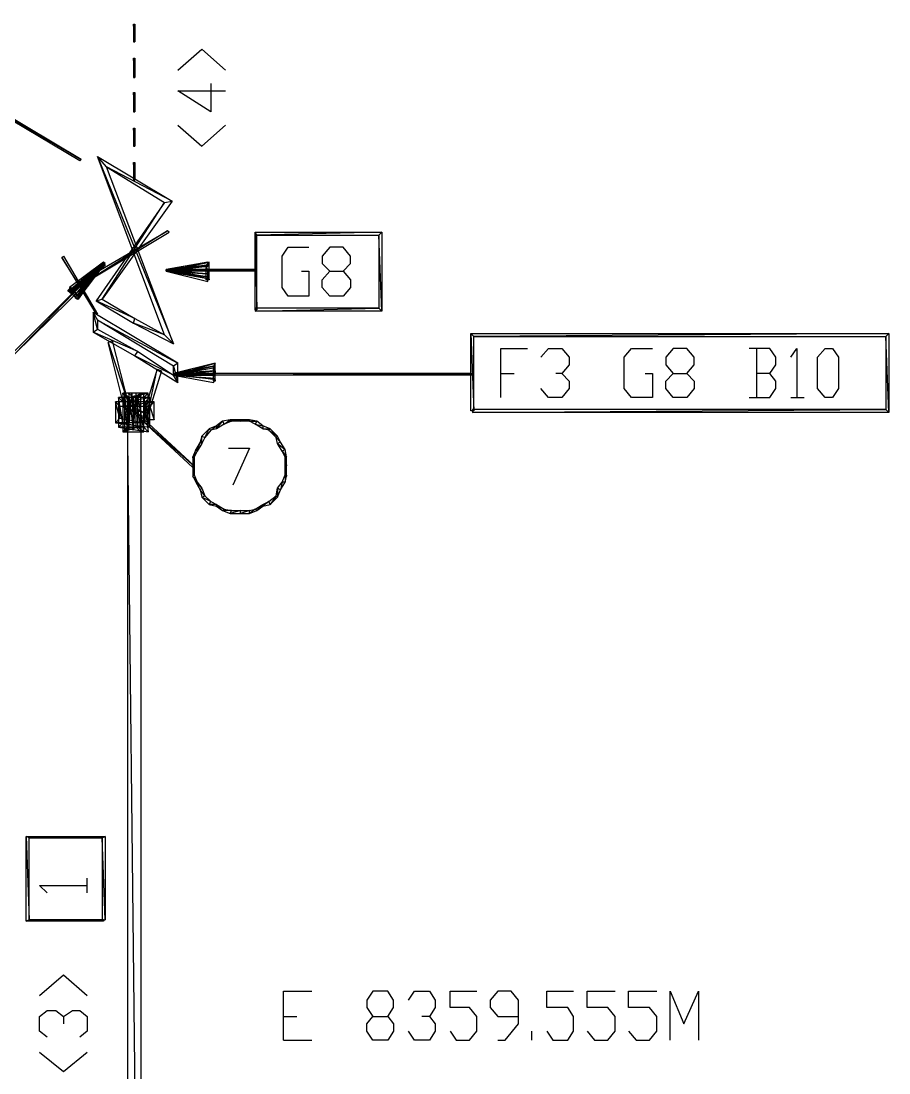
# Model space of a CAD drawing. Header units: millimetres. Extents: x 43 to 809, y -752 to -31.
# Drawn here: x 321.2 to 391.2, y -283.6 to -198.8 of the extents above; entities that cross this region are included whole.
import ezdxf

# ---------------------------------------------------------------- set-up
doc = ezdxf.new("R2010")
doc.units = ezdxf.units.MM
doc.layers.add('PDF_LINES', color=4, linetype='Continuous')

msp = doc.modelspace()

# ---------------------------------------------------------------- linework, layer by layer
at = {"layer": 'PDF_LINES'}
for p, q in [((307.24, -198.88), (326.08, -209.92)), ((307.24, -198.88), (326.08, -209.92)), ((325.96, -210.04), (307.24, -198.88)), ((326.08, -209.92), (307.36, -198.76)), ((330.4, -200.44), (330.28, -199)), ((330.28, -199), (330.28, -200.44)), ((330.4, -200.44), (330.28, -199)), ((330.28, -199), (330.4, -199)), ((330.4, -199), (330.4, -200.44)), ((330.28, -200.44), (330.4, -200.44)), ((333.88, -202.72), (335.8, -201.04)), ((335.8, -201.04), (337.72, -202.72)), ((330.4, -203.32), (330.28, -201.76)), ((330.28, -201.76), (330.28, -203.32)), ((330.4, -203.32), (330.28, -201.76)), ((330.28, -201.76), (330.4, -201.76)), ((330.4, -201.76), (330.4, -203.32)), ((330.28, -203.32), (330.4, -203.32)), ((336.52, -206.08), (333.88, -204.4)), ((333.88, -204.4), (337.72, -204.4)), ((336.52, -203.8), (336.52, -206.08)), ((330.4, -206.08), (330.28, -204.52)), ((330.28, -204.52), (330.28, -206.08)), ((330.4, -206.08), (330.28, -204.52)), ((330.28, -204.52), (330.4, -204.52)), ((330.4, -204.52), (330.4, -206.08)), ((330.28, -206.08), (330.4, -206.08)), ((330.4, -208.84), (330.28, -207.4)), ((330.28, -207.4), (330.28, -208.84)), ((330.4, -208.84), (330.28, -207.4)), ((330.28, -207.4), (330.4, -207.4)), ((330.4, -207.4), (330.4, -208.84)), ((333.88, -207.16), (335.8, -208.84)), ((335.8, -208.84), (337.72, -207.16)), ((330.28, -208.84), (330.4, -208.84)), ((326.08, -209.92), (325.96, -210.04)), ((328.12, -210.52), (327.4, -209.68)), ((327.4, -209.68), (333.4, -213.28)), ((328.12, -210.52), (327.4, -209.68)), ((327.4, -209.68), (333.52, -224.8)), ((327.4, -209.68), (333.52, -224.8)), ((332.8, -224.08), (327.4, -209.68)), ((330.4, -211.6), (330.28, -210.16)), ((330.28, -210.16), (330.28, -211.6)), ((330.4, -211.6), (330.28, -210.16)), ((330.28, -210.16), (330.4, -210.16)), ((330.4, -210.16), (330.4, -211.6)), ((333.4, -213.28), (328.12, -210.52)), ((328.12, -210.52), (332.8, -213.4)), ((333.4, -213.28), (328.12, -210.52)), ((333.52, -224.8), (328.12, -210.52)), ((330.28, -211.6), (330.4, -211.6)), ((332.8, -213.4), (327.28, -221.32)), ((333.4, -213.28), (327.76, -221.2)), ((327.76, -221.2), (332.8, -213.4)), ((327.76, -221.2), (332.8, -213.4)), ((332.8, -213.4), (333.4, -213.28)), ((332.8, -213.4), (333.4, -213.28)), ((325.84, -219.88), (333.04, -215.68)), ((333.04, -215.68), (325.96, -220.12)), ((333.04, -215.68), (325.96, -220.12)), ((325.96, -220.12), (333.16, -215.8)), ((333.16, -215.8), (333.04, -215.68)), ((340.24, -216.04), (340.12, -215.8)), ((340.12, -215.8), (350.32, -215.8)), ((340.24, -216.04), (340.12, -215.8)), ((340.12, -215.8), (340.24, -222.04)), ((340.12, -215.8), (340.24, -222.04)), ((340.12, -222.04), (340.12, -215.8)), ((350.32, -215.8), (340.24, -216.04)), ((350.32, -215.8), (340.24, -216.04)), ((340.24, -216.04), (350.08, -216.04)), ((340.24, -222.04), (340.24, -216.04)), ((350.08, -216.04), (350.32, -215.8)), ((350.08, -216.04), (350.32, -215.8)), ((350.32, -222.16), (350.08, -216.04)), ((350.08, -216.04), (350.08, -221.92)), ((350.32, -222.16), (350.08, -216.04)), ((350.32, -215.8), (350.32, -222.16)), ((342.28, -217.72), (342.76, -217)), ((342.76, -217), (344.44, -217)), ((346.12, -217), (345.52, -217.72)), ((347.2, -217), (346.12, -217)), ((347.8, -217.72), (347.2, -217)), ((324.52, -217.84), (324.64, -217.72)), ((327.4, -222.4), (324.52, -217.84)), ((324.52, -217.84), (327.28, -222.4)), ((327.4, -222.4), (324.52, -217.84)), ((324.64, -217.72), (327.4, -222.4)), ((342.28, -220.24), (342.28, -217.72)), ((345.52, -217.72), (345.52, -218.32)), ((347.8, -218.32), (347.8, -217.72)), ((320.56, -225.52), (327.88, -218.2)), ((327.88, -218.2), (320.68, -225.64)), ((327.88, -218.2), (320.68, -225.64)), ((320.68, -225.64), (328, -218.44)), ((325.12, -220.48), (327.88, -218.2)), ((327.88, -218.2), (325.12, -220.24)), ((325.12, -220.48), (327.88, -218.2)), ((327.88, -218.2), (325.12, -220.48)), ((328, -218.44), (325.12, -220.48)), ((325.24, -220.6), (327.88, -218.2)), ((325.24, -220.6), (327.88, -218.2)), ((327.88, -218.2), (325.24, -220.48)), ((327.88, -218.2), (325.24, -220.48)), ((328, -218.44), (325.24, -220.6)), ((325.36, -220.6), (327.88, -218.2)), ((325.36, -220.6), (327.88, -218.2)), ((325.36, -220.6), (327.88, -218.2)), ((325.36, -220.6), (327.88, -218.2)), ((328, -218.44), (325.36, -220.6)), ((328, -218.44), (325.36, -220.6)), ((325.6, -220.84), (327.88, -218.2)), ((325.6, -220.84), (327.88, -218.2)), ((325.6, -221.08), (327.88, -218.32)), ((327.88, -218.2), (325.72, -220.96)), ((327.88, -218.2), (325.72, -220.96)), ((327.88, -218.2), (325.72, -220.96)), ((327.88, -218.2), (325.72, -220.96)), ((327.88, -218.32), (325.72, -221.2)), ((325.72, -221.2), (328, -218.32)), ((327.88, -218.32), (325.72, -221.2)), ((325.72, -220.96), (328, -218.32)), ((325.72, -220.96), (328, -218.32)), ((327.88, -218.32), (325.84, -221.2)), ((325.84, -221.2), (328, -218.32)), ((327.88, -218.32), (325.84, -221.2)), ((325.84, -220.96), (327.88, -218.32)), ((327.88, -218.2), (328, -218.44)), ((327.88, -218.2), (328, -218.44)), ((327.88, -218.2), (328, -218.44)), ((328, -218.32), (327.88, -218.2)), ((327.88, -218.2), (328, -218.44)), ((328, -218.32), (327.88, -218.2)), ((328, -218.44), (327.88, -218.2)), ((328, -218.32), (327.88, -218.32)), ((328, -218.32), (327.88, -218.32)), ((332.92, -218.92), (336.4, -218.2)), ((336.4, -218.2), (332.92, -218.8)), ((332.92, -218.92), (336.4, -218.2)), ((332.92, -218.92), (336.28, -218.2)), ((336.28, -218.2), (332.92, -218.8)), ((332.92, -218.92), (336.28, -218.2)), ((336.16, -218.44), (332.92, -218.92)), ((336.28, -218.44), (332.92, -218.92)), ((332.92, -218.92), (336.28, -218.44)), ((336.28, -218.44), (332.92, -218.8)), ((332.92, -218.92), (336.28, -218.44)), ((336.28, -218.56), (332.92, -218.92)), ((332.92, -218.92), (332.92, -218.8)), ((332.92, -218.8), (336.28, -219.52)), ((332.92, -218.8), (332.92, -218.92)), ((332.92, -218.92), (332.92, -218.8)), ((332.92, -218.8), (336.28, -219.4)), ((332.92, -218.8), (332.92, -218.92)), ((332.92, -218.92), (332.92, -218.8)), ((332.92, -218.8), (336.28, -219.16)), ((332.92, -218.8), (332.92, -218.92)), ((332.92, -218.92), (332.92, -218.8)), ((332.92, -218.8), (336.28, -218.92)), ((332.92, -218.8), (332.92, -218.92)), ((332.92, -218.92), (336.28, -218.8)), ((336.28, -218.8), (332.92, -218.8)), ((332.92, -218.92), (336.28, -218.8)), ((332.92, -218.8), (332.92, -218.92)), ((332.92, -218.92), (340.12, -218.8)), ((340.12, -218.8), (332.92, -218.8)), ((332.92, -218.92), (340.12, -218.8)), ((336.4, -218.2), (336.16, -218.44)), ((336.4, -218.2), (336.16, -218.44)), ((336.16, -218.44), (336.4, -219.64)), ((336.16, -218.44), (336.4, -219.64)), ((336.16, -219.64), (336.16, -218.44)), ((336.28, -218.2), (336.28, -218.44)), ((336.28, -218.44), (336.28, -218.56)), ((336.28, -218.8), (336.28, -218.92)), ((336.4, -219.64), (336.4, -218.2)), ((340.12, -218.8), (340.12, -218.92)), ((345.52, -218.32), (346.12, -218.92)), ((347.2, -218.92), (347.8, -218.32)), ((336.28, -219.52), (332.92, -218.92)), ((332.92, -218.92), (336.28, -219.76)), ((336.28, -219.52), (332.92, -218.92)), ((336.28, -219.4), (332.92, -218.92)), ((332.92, -218.92), (336.28, -219.52)), ((336.28, -219.4), (332.92, -218.92)), ((336.28, -219.16), (332.92, -218.92)), ((332.92, -218.92), (336.28, -219.4)), ((336.28, -219.16), (332.92, -218.92)), ((336.28, -218.92), (332.92, -218.92)), ((332.92, -218.92), (336.28, -219.16)), ((336.28, -218.92), (332.92, -218.92)), ((336.28, -218.92), (332.92, -218.92)), ((340.12, -218.92), (332.92, -218.92)), ((336.4, -219.64), (336.16, -219.64)), ((336.28, -219.16), (336.28, -218.92)), ((336.28, -219.4), (336.28, -219.16)), ((336.28, -219.52), (336.28, -219.4)), ((336.28, -219.76), (336.28, -219.52)), ((343.84, -218.92), (344.44, -218.92)), ((344.44, -218.92), (344.44, -220.96)), ((345.52, -219.64), (346.12, -218.92)), ((345.52, -220.24), (345.52, -219.64)), ((346.12, -218.92), (347.2, -218.92)), ((347.2, -218.92), (347.8, -219.64)), ((347.8, -219.64), (347.8, -220.24)), ((325, -220.48), (325.24, -220.24)), ((325.84, -220.96), (325, -220.48)), ((325, -220.48), (325.84, -221.2)), ((325.84, -220.96), (325, -220.48)), ((325.12, -220.24), (325.12, -220.48)), ((325.12, -220.48), (325.24, -220.6)), ((325.24, -220.24), (325.84, -220.96)), ((325.24, -220.48), (325.36, -220.6)), ((325.24, -220.48), (325.36, -220.6)), ((325.96, -220.12), (325.84, -219.88)), ((342.76, -220.96), (342.28, -220.24)), ((346.12, -220.96), (345.52, -220.24)), ((347.8, -220.24), (347.2, -220.96)), ((325.72, -220.96), (325.6, -220.84)), ((325.72, -220.96), (325.6, -220.84)), ((325.72, -221.2), (325.6, -221.08)), ((325.84, -221.2), (325.84, -220.96)), ((325.84, -221.2), (325.84, -220.96)), ((327.28, -221.32), (327.76, -221.2)), ((327.28, -221.32), (327.76, -221.2)), ((330.4, -222.76), (327.28, -221.32)), ((327.28, -221.32), (330.28, -223.12)), ((330.4, -222.76), (327.28, -221.32)), ((327.76, -221.2), (330.4, -222.76)), ((344.44, -220.96), (342.76, -220.96)), ((347.2, -220.96), (346.12, -220.96)), ((327.4, -223.6), (327.04, -222.28)), ((327.04, -222.28), (327.04, -223.84)), ((327.4, -223.6), (327.04, -222.28)), ((327.04, -222.28), (327.4, -222.88)), ((327.04, -222.28), (327.4, -222.88)), ((333.88, -226.36), (327.04, -222.28)), ((340.12, -221.92), (340.12, -222.16)), ((340.12, -222.16), (350.08, -221.92)), ((350.08, -221.92), (340.12, -221.92)), ((340.12, -222.16), (350.08, -221.92)), ((340.24, -222.04), (340.12, -222.04)), ((350.32, -222.16), (340.12, -222.16)), ((350.08, -221.92), (350.32, -222.16)), ((350.08, -221.92), (350.32, -222.16)), ((327.28, -222.4), (327.4, -222.4)), ((327.4, -222.88), (327.4, -223.6)), ((327.4, -222.88), (333.88, -226.36)), ((327.4, -222.88), (333.88, -226.36)), ((333.52, -226.6), (327.4, -222.88)), ((330.28, -223.12), (330.4, -222.76)), ((330.28, -223.12), (330.4, -222.76)), ((332.8, -224.08), (330.28, -223.12)), ((330.28, -223.12), (333.52, -224.8)), ((332.8, -224.08), (330.28, -223.12)), ((330.4, -222.76), (332.8, -224.08)), ((327.04, -223.84), (327.4, -223.6)), ((327.04, -223.84), (327.4, -223.6)), ((330.64, -225.4), (327.04, -223.84)), ((327.04, -223.84), (330.4, -225.76)), ((330.64, -225.4), (327.04, -223.84)), ((327.4, -223.6), (330.64, -225.4)), ((357.76, -224.2), (357.52, -223.96)), ((357.52, -223.96), (391.24, -223.96)), ((357.76, -224.2), (357.52, -223.96)), ((357.52, -223.96), (357.76, -230.2)), ((357.52, -223.96), (357.76, -230.2)), ((357.52, -230.2), (357.52, -223.96)), ((391.24, -223.96), (357.76, -224.2)), ((391.24, -223.96), (357.76, -224.2)), ((391, -224.2), (391.24, -223.96)), ((391, -224.2), (391.24, -223.96)), ((391.24, -223.96), (391.24, -230.32)), ((328.6, -224.56), (328.24, -224.68)), ((328.24, -224.68), (329.92, -229.72)), ((328.24, -224.68), (329.92, -229.72)), ((329.56, -229.96), (328.24, -224.68)), ((329.92, -229.72), (328.6, -224.56)), ((333.52, -224.8), (332.8, -224.08)), ((333.52, -224.8), (332.8, -224.08)), ((357.76, -224.2), (391, -224.2)), ((357.76, -230.2), (357.76, -224.2)), ((391.24, -230.32), (391, -224.2)), ((391, -224.2), (391, -230.08)), ((391.24, -230.32), (391, -224.2)), ((330.4, -225.76), (330.64, -225.4)), ((330.4, -225.76), (330.64, -225.4)), ((330.64, -225.4), (333.52, -227.32)), ((359.92, -229.12), (359.92, -225.16)), ((359.92, -225.16), (362.08, -225.16)), ((363.16, -225.88), (363.76, -225.16)), ((363.76, -225.16), (364.84, -225.16)), ((364.84, -225.16), (365.44, -225.88)), ((369.88, -225.88), (370.48, -225.16)), ((370.48, -225.16), (372.16, -225.16)), ((373.84, -225.16), (373.24, -225.88)), ((374.92, -225.16), (373.84, -225.16)), ((375.52, -225.88), (374.92, -225.16)), ((381.64, -225.16), (379.96, -225.16)), ((380.56, -225.16), (380.56, -229.12)), ((382.12, -225.88), (381.64, -225.16)), ((383.32, -225.88), (383.8, -225.16)), ((383.8, -225.16), (383.8, -229.12)), ((385.48, -225.88), (386.08, -225.16)), ((386.08, -225.16), (386.68, -225.16)), ((386.68, -225.16), (387.16, -225.88)), ((333.52, -227.32), (330.4, -225.76)), ((330.4, -225.76), (333.88, -227.92)), ((333.52, -227.32), (330.4, -225.76)), ((333.88, -226.36), (333.52, -226.6)), ((333.88, -226.36), (333.52, -226.6)), ((333.52, -227.32), (336.88, -226.36)), ((336.88, -226.36), (333.52, -227.2)), ((333.52, -227.32), (336.88, -226.36)), ((333.88, -227.92), (333.88, -226.36)), ((336.88, -226.36), (336.76, -226.6)), ((336.88, -226.36), (336.76, -226.6)), ((336.88, -227.8), (336.88, -226.36)), ((365.44, -226.48), (364.84, -227.2)), ((365.44, -225.88), (365.44, -226.48)), ((369.88, -228.4), (369.88, -225.88)), ((373.24, -225.88), (373.24, -226.48)), ((373.24, -226.48), (373.84, -227.2)), ((374.92, -227.2), (375.52, -226.48)), ((375.52, -226.48), (375.52, -225.88)), ((381.64, -227.2), (382.12, -226.48)), ((382.12, -226.48), (382.12, -225.88)), ((385.48, -228.4), (385.48, -225.88)), ((387.16, -225.88), (387.16, -228.4)), ((332.2, -226.84), (331.12, -230.32)), ((331.36, -230.8), (332.2, -226.84)), ((331.36, -230.8), (332.2, -226.84)), ((332.56, -226.96), (331.36, -230.8)), ((332.2, -226.84), (332.56, -226.96)), ((333.52, -226.6), (333.88, -227.92)), ((333.52, -226.6), (333.88, -227.92)), ((333.52, -227.32), (333.52, -226.6)), ((336.76, -226.6), (333.52, -227.32)), ((333.52, -227.32), (336.76, -226.6)), ((336.76, -226.6), (333.52, -227.2)), ((333.52, -227.32), (336.76, -226.6)), ((333.52, -227.32), (336.76, -226.6)), ((336.76, -226.6), (333.52, -227.2)), ((333.52, -227.32), (336.76, -226.6)), ((336.88, -226.72), (333.52, -227.32)), ((336.88, -226.72), (333.52, -227.32)), ((333.52, -227.32), (336.88, -226.96)), ((336.88, -226.96), (333.52, -227.2)), ((333.52, -227.32), (336.88, -226.96)), ((333.52, -227.32), (333.52, -227.2)), ((333.52, -227.2), (336.88, -227.68)), ((333.52, -227.2), (333.52, -227.32)), ((333.52, -227.32), (333.52, -227.2)), ((333.52, -227.2), (336.88, -227.68)), ((333.52, -227.2), (333.52, -227.32)), ((333.52, -227.32), (333.52, -227.2)), ((333.52, -227.2), (336.88, -227.32)), ((333.52, -227.2), (333.52, -227.32)), ((336.88, -227.2), (333.52, -227.32)), ((336.88, -227.2), (333.52, -227.32)), ((333.52, -227.32), (333.52, -227.2)), ((333.52, -227.2), (336.88, -227.2)), ((333.52, -227.2), (333.52, -227.32)), ((336.88, -227.2), (333.52, -227.32)), ((333.52, -227.2), (333.52, -227.32)), ((333.52, -227.32), (357.64, -227.2)), ((357.64, -227.2), (333.52, -227.2)), ((333.52, -227.32), (357.64, -227.2)), ((333.88, -227.92), (333.52, -227.32)), ((333.88, -227.92), (333.52, -227.32)), ((336.88, -227.68), (333.52, -227.32)), ((333.52, -227.32), (336.76, -227.92)), ((336.88, -227.68), (333.52, -227.32)), ((336.88, -227.68), (333.52, -227.32)), ((333.52, -227.32), (336.76, -227.92)), ((336.88, -227.68), (333.52, -227.32)), ((336.88, -227.32), (333.52, -227.32)), ((333.52, -227.32), (336.88, -227.56)), ((336.88, -227.32), (333.52, -227.32)), ((333.52, -227.32), (336.88, -227.32)), ((357.64, -227.32), (333.52, -227.32)), ((336.76, -226.6), (336.88, -227.8)), ((336.76, -226.6), (336.88, -227.8)), ((336.76, -227.8), (336.76, -226.6)), ((336.76, -226.6), (336.88, -226.72)), ((336.76, -226.6), (336.88, -226.72)), ((336.88, -226.96), (336.88, -227.2)), ((336.88, -227.32), (336.88, -227.2)), ((336.88, -227.56), (336.88, -227.32)), ((357.64, -227.2), (357.64, -227.32)), ((359.92, -227.2), (361, -227.2)), ((364.84, -227.2), (364.36, -227.2)), ((364.84, -227.2), (365.44, -227.8)), ((371.56, -227.2), (372.16, -227.2)), ((372.16, -227.2), (372.16, -229.12)), ((373.24, -227.8), (373.84, -227.2)), ((373.84, -227.2), (374.92, -227.2)), ((374.92, -227.2), (375.52, -227.8)), ((381.64, -227.2), (380.56, -227.2)), ((382.12, -227.8), (381.64, -227.2)), ((336.76, -227.92), (336.88, -227.68)), ((336.76, -227.92), (336.88, -227.68)), ((336.88, -227.8), (336.76, -227.8)), ((365.44, -227.8), (365.44, -228.4)), ((373.24, -228.4), (373.24, -227.8)), ((375.52, -227.8), (375.52, -228.4)), ((382.12, -228.4), (382.12, -227.8)), ((329.8, -231.52), (329.44, -228.76)), ((329.44, -228.76), (329.44, -231.88)), ((329.8, -231.52), (329.44, -228.76)), ((329.44, -228.76), (329.8, -229.12)), ((329.44, -228.76), (329.8, -229.12)), ((331.48, -228.76), (329.44, -228.76)), ((329.92, -231.52), (329.56, -228.76)), ((329.56, -228.76), (329.56, -231.88)), ((329.92, -231.52), (329.56, -228.76)), ((329.56, -228.76), (329.92, -229.12)), ((329.56, -228.76), (329.92, -229.12)), ((331.12, -228.76), (329.56, -228.76)), ((329.8, -229.12), (331.48, -228.76)), ((329.8, -229.12), (331.48, -228.76)), ((329.92, -231.64), (330.16, -228.76)), ((330.28, -231.64), (329.92, -228.76)), ((329.92, -228.76), (329.92, -231.64)), ((330.28, -231.64), (329.92, -228.76)), ((329.92, -228.76), (330.28, -229.12)), ((329.92, -228.76), (330.28, -229.12)), ((330.88, -228.76), (329.92, -228.76)), ((329.92, -229.12), (331.12, -228.76)), ((329.92, -229.12), (331.12, -228.76)), ((330.52, -228.76), (330.16, -228.76)), ((330.16, -228.76), (330.28, -231.76)), ((330.16, -228.76), (330.28, -231.76)), ((330.28, -231.76), (330.52, -228.76)), ((330.28, -229.12), (330.88, -228.76)), ((330.28, -229.12), (330.88, -228.76)), ((330.88, -228.76), (330.52, -229.12)), ((330.88, -228.76), (330.52, -229.12)), ((331.12, -228.76), (330.64, -229.12)), ((331.12, -228.76), (330.64, -229.12)), ((330.88, -231.88), (330.88, -228.76)), ((331.12, -231.88), (331.12, -228.76)), ((331.48, -228.76), (331.12, -229.12)), ((331.48, -228.76), (331.12, -229.12)), ((331.48, -231.88), (331.48, -228.76)), ((363.76, -229.12), (363.16, -228.4)), ((365.44, -228.4), (364.84, -229.12)), ((370.48, -229.12), (369.88, -228.4)), ((373.84, -229.12), (373.24, -228.4)), ((375.52, -228.4), (374.92, -229.12)), ((381.64, -229.12), (382.12, -228.4)), ((386.08, -229.12), (385.48, -228.4)), ((387.16, -228.4), (386.68, -229.12)), ((329.2, -230.8), (328.84, -229.48)), ((328.84, -229.48), (328.84, -231.16)), ((329.2, -230.8), (328.84, -229.48)), ((328.84, -229.48), (329.2, -229.84)), ((328.84, -229.48), (329.2, -229.84)), ((331.96, -229.48), (328.84, -229.48)), ((329.44, -231.16), (329.08, -229.12)), ((329.08, -229.12), (329.08, -231.52)), ((329.44, -231.16), (329.08, -229.12)), ((329.08, -229.12), (329.44, -229.48)), ((329.08, -229.12), (329.44, -229.48)), ((331.6, -229.12), (329.08, -229.12)), ((329.2, -229.84), (331.96, -229.48)), ((329.2, -229.84), (331.96, -229.48)), ((329.2, -229.84), (329.2, -230.8)), ((331.6, -229.84), (329.2, -229.84)), ((329.44, -229.48), (331.6, -229.12)), ((329.44, -229.48), (331.6, -229.12)), ((329.44, -229.48), (329.44, -231.16)), ((331.24, -229.48), (329.44, -229.48)), ((329.92, -229.72), (329.56, -229.96)), ((329.92, -229.72), (329.56, -229.96)), ((329.8, -229.12), (329.8, -231.52)), ((331.12, -229.12), (329.8, -229.12)), ((329.92, -229.12), (329.92, -231.52)), ((330.64, -229.12), (329.92, -229.12)), ((331.12, -230.32), (329.92, -229.72)), ((330.28, -229.12), (330.28, -231.64)), ((330.52, -229.12), (330.28, -229.12)), ((330.52, -229.12), (330.88, -231.88)), ((330.52, -229.12), (330.88, -231.88)), ((330.52, -231.52), (330.52, -229.12)), ((330.64, -229.12), (331.12, -231.88)), ((330.64, -229.12), (331.12, -231.88)), ((330.64, -231.52), (330.64, -229.12)), ((331.12, -229.12), (331.48, -231.88)), ((331.12, -229.12), (331.48, -231.88)), ((331.12, -231.52), (331.12, -229.12)), ((331.6, -229.12), (331.24, -229.48)), ((331.6, -229.12), (331.24, -229.48)), ((331.24, -229.48), (331.6, -231.52)), ((331.24, -229.48), (331.6, -231.52)), ((331.24, -231.16), (331.24, -229.48)), ((331.6, -231.52), (331.6, -229.12)), ((331.96, -229.48), (331.6, -229.84)), ((331.96, -229.48), (331.6, -229.84)), ((331.6, -229.84), (331.96, -230.92)), ((331.6, -229.84), (331.96, -230.92)), ((331.6, -230.92), (331.6, -229.84)), ((331.96, -230.92), (331.96, -229.48)), ((364.84, -229.12), (363.76, -229.12)), ((372.16, -229.12), (370.48, -229.12)), ((374.92, -229.12), (373.84, -229.12)), ((379.96, -229.12), (381.64, -229.12)), ((383.32, -229.12), (384.4, -229.12)), ((386.68, -229.12), (386.08, -229.12)), ((329.56, -229.96), (331.12, -230.32)), ((329.56, -229.96), (331.12, -230.32)), ((331.36, -230.8), (329.56, -229.96)), ((330.88, -324.04), (329.8, -230.2)), ((329.8, -230.2), (329.8, -324.04)), ((330.88, -324.04), (329.8, -230.2)), ((329.8, -230.2), (330.88, -230.2)), ((330.4, -230.2), (330.28, -230.32)), ((330.28, -230.32), (335.2, -234.64)), ((330.28, -230.32), (335.2, -234.64)), ((335.08, -234.76), (330.28, -230.32)), ((335.2, -234.64), (330.4, -230.2)), ((330.88, -230.2), (330.88, -324.04)), ((331.12, -230.32), (331.36, -230.8)), ((331.12, -230.32), (331.36, -230.8)), ((357.76, -230.2), (357.52, -230.2)), ((357.64, -230.08), (357.64, -230.32)), ((357.64, -230.32), (391, -230.08)), ((391, -230.08), (357.64, -230.08)), ((357.64, -230.32), (391, -230.08)), ((391.24, -230.32), (357.64, -230.32)), ((391, -230.08), (391.24, -230.32)), ((391, -230.08), (391.24, -230.32)), ((328.84, -231.16), (329.2, -230.8)), ((328.84, -231.16), (329.2, -230.8)), ((331.24, -231.16), (328.84, -231.16)), ((328.84, -231.16), (331.6, -231.52)), ((331.24, -231.16), (328.84, -231.16)), ((329.08, -231.52), (329.44, -231.16)), ((329.08, -231.52), (329.44, -231.16)), ((331.12, -231.52), (329.08, -231.52)), ((329.08, -231.52), (331.48, -231.88)), ((331.12, -231.52), (329.08, -231.52)), ((329.2, -230.8), (331.24, -231.16)), ((329.44, -231.16), (331.12, -231.52)), ((330.64, -231.52), (329.44, -231.88)), ((330.64, -231.52), (329.44, -231.88)), ((329.44, -231.88), (329.8, -231.52)), ((329.44, -231.88), (329.8, -231.52)), ((330.52, -231.52), (329.56, -231.88)), ((330.52, -231.52), (329.56, -231.88)), ((329.56, -231.88), (329.92, -231.52)), ((329.56, -231.88), (329.92, -231.52)), ((329.8, -231.52), (330.64, -231.52)), ((329.92, -231.52), (330.52, -231.52)), ((330.88, -231.88), (330.52, -231.52)), ((330.88, -231.88), (330.52, -231.52)), ((331.12, -231.88), (330.64, -231.52)), ((331.12, -231.88), (330.64, -231.52)), ((331.48, -231.88), (331.12, -231.52)), ((331.48, -231.88), (331.12, -231.52)), ((331.6, -231.52), (331.24, -231.16)), ((331.6, -231.52), (331.24, -231.16)), ((331.96, -230.92), (331.6, -230.92)), ((337, -231.4), (336.4, -231.64)), ((336.52, -231.76), (337, -231.4)), ((336.52, -231.76), (337, -231.4)), ((337, -231.64), (337.48, -231.04)), ((337.48, -231.04), (337, -231.4)), ((337, -231.64), (337.48, -231.04)), ((337.6, -231.28), (337, -231.64)), ((337, -231.4), (337, -231.64)), ((337, -231.4), (337, -231.64)), ((338.08, -230.92), (337.48, -231.04)), ((337.48, -231.04), (337.6, -231.28)), ((337.48, -231.04), (337.6, -231.28)), ((337.6, -231.28), (338.08, -230.92)), ((337.6, -231.28), (338.08, -230.92)), ((338.2, -231.04), (337.6, -231.28)), ((338.08, -230.92), (338.2, -231.04)), ((338.92, -230.92), (338.08, -230.92)), ((338.08, -230.92), (338.2, -231.04)), ((338.2, -231.04), (338.92, -230.92)), ((338.2, -231.04), (338.92, -230.92)), ((338.92, -231.04), (338.2, -231.04)), ((338.92, -230.92), (338.92, -231.04)), ((338.92, -230.92), (338.92, -231.04)), ((338.92, -231.04), (339.64, -230.92)), ((339.64, -230.92), (338.92, -230.92)), ((338.92, -231.04), (339.64, -230.92)), ((339.64, -231.04), (338.92, -231.04)), ((339.64, -230.92), (339.64, -231.04)), ((339.64, -230.92), (339.64, -231.04)), ((340.24, -231.04), (339.64, -230.92)), ((339.64, -231.04), (340.24, -231.04)), ((339.64, -231.04), (340.24, -231.04)), ((340.12, -231.28), (339.64, -231.04)), ((340.24, -231.04), (340.12, -231.28)), ((340.24, -231.04), (340.12, -231.28)), ((340.12, -231.28), (340.72, -231.4)), ((340.12, -231.28), (340.72, -231.4)), ((340.72, -231.64), (340.12, -231.28)), ((340.72, -231.4), (340.24, -231.04)), ((340.72, -231.4), (340.72, -231.64)), ((340.72, -231.4), (340.72, -231.64)), ((341.32, -231.64), (340.72, -231.4)), ((329.44, -231.88), (331.12, -231.88)), ((329.56, -231.88), (330.88, -231.88)), ((330.28, -231.76), (329.92, -231.64)), ((329.92, -231.64), (330.28, -231.64)), ((335.8, -232.24), (335.68, -232.72)), ((336.4, -231.64), (335.8, -232.24)), ((335.8, -232.84), (335.8, -232.24)), ((335.8, -232.84), (335.8, -232.24)), ((335.8, -232.24), (336.04, -232.36)), ((335.8, -232.24), (336.04, -232.36)), ((336.04, -232.36), (335.8, -232.84)), ((336.04, -232.36), (336.4, -231.64)), ((336.04, -232.36), (336.4, -231.64)), ((336.52, -231.76), (336.04, -232.36)), ((336.4, -231.64), (336.52, -231.76)), ((336.4, -231.64), (336.52, -231.76)), ((337, -231.64), (336.52, -231.76)), ((340.72, -231.64), (341.32, -231.64)), ((340.72, -231.64), (341.32, -231.64)), ((341.2, -231.76), (340.72, -231.64)), ((341.32, -231.64), (341.2, -231.76)), ((341.32, -231.64), (341.2, -231.76)), ((341.2, -231.76), (341.92, -232.24)), ((341.2, -231.76), (341.92, -232.24)), ((341.8, -232.36), (341.2, -231.76)), ((341.92, -232.24), (341.32, -231.64)), ((341.92, -232.24), (341.8, -232.36)), ((341.92, -232.24), (341.8, -232.36)), ((341.8, -232.36), (342.16, -232.72)), ((341.8, -232.36), (342.16, -232.72)), ((341.92, -232.84), (341.8, -232.36)), ((342.16, -232.72), (341.92, -232.24)), ((335.68, -232.72), (335.32, -233.32)), ((335.44, -233.44), (335.68, -232.72)), ((335.44, -233.44), (335.68, -232.72)), ((335.8, -232.84), (335.44, -233.44)), ((335.68, -232.72), (335.8, -232.84)), ((335.68, -232.72), (335.8, -232.84)), ((337.96, -233.2), (339.64, -233.2)), ((339.64, -233.2), (338.32, -236.2)), ((342.16, -232.72), (341.92, -232.84)), ((342.16, -232.72), (341.92, -232.84)), ((341.92, -232.84), (342.52, -233.32)), ((341.92, -232.84), (342.52, -233.32)), ((342.28, -233.44), (341.92, -232.84)), ((342.52, -233.32), (342.16, -232.72)), ((335.32, -233.32), (335.08, -233.92)), ((335.2, -234.64), (335.08, -233.92)), ((335.08, -233.92), (335.08, -234.64)), ((335.2, -234.64), (335.08, -233.92)), ((335.08, -233.92), (335.2, -233.92)), ((335.08, -233.92), (335.2, -233.92)), ((335.2, -233.92), (335.32, -233.32)), ((335.2, -233.92), (335.32, -233.32)), ((335.44, -233.44), (335.2, -233.92)), ((335.2, -233.92), (335.2, -234.64)), ((335.32, -233.32), (335.44, -233.44)), ((335.32, -233.32), (335.44, -233.44)), ((342.52, -233.32), (342.28, -233.44)), ((342.52, -233.32), (342.28, -233.44)), ((342.28, -233.44), (342.64, -233.92)), ((342.28, -233.44), (342.64, -233.92)), ((342.52, -233.92), (342.28, -233.44)), ((342.64, -233.92), (342.52, -233.32)), ((342.64, -233.92), (342.52, -233.92)), ((342.64, -233.92), (342.52, -233.92)), ((342.52, -233.92), (342.64, -234.64)), ((342.52, -233.92), (342.64, -234.64)), ((342.52, -234.64), (342.52, -233.92)), ((342.64, -234.64), (342.64, -233.92)), ((335.2, -234.64), (335.08, -234.76)), ((335.2, -235.36), (335.08, -234.64)), ((335.08, -234.64), (335.08, -235.48)), ((335.2, -235.36), (335.08, -234.64)), ((335.08, -234.64), (335.2, -234.64)), ((335.08, -234.64), (335.2, -234.64)), ((335.2, -234.64), (335.2, -235.36)), ((342.64, -234.64), (342.52, -234.64)), ((342.64, -234.64), (342.52, -234.64)), ((342.52, -234.64), (342.64, -235.48)), ((342.52, -234.64), (342.64, -235.48)), ((342.52, -235.36), (342.52, -234.64)), ((342.64, -235.48), (342.64, -234.64)), ((335.08, -235.48), (335.2, -235.36)), ((335.08, -235.48), (335.2, -235.36)), ((335.44, -235.96), (335.08, -235.48)), ((335.08, -235.48), (335.32, -235.96)), ((335.44, -235.96), (335.08, -235.48)), ((335.2, -235.36), (335.44, -235.96)), ((342.28, -235.96), (342.52, -235.36)), ((342.64, -235.48), (342.52, -235.36)), ((342.64, -235.48), (342.52, -235.36)), ((342.52, -235.36), (342.52, -235.96)), ((342.52, -235.36), (342.52, -235.96)), ((342.52, -235.96), (342.64, -235.48)), ((335.8, -236.44), (335.32, -235.96)), ((335.32, -235.96), (335.68, -236.56)), ((335.8, -236.44), (335.32, -235.96)), ((335.32, -235.96), (335.44, -235.96)), ((335.32, -235.96), (335.44, -235.96)), ((335.44, -235.96), (335.8, -236.44)), ((335.68, -236.56), (335.8, -236.44)), ((335.68, -236.56), (335.8, -236.44)), ((336.04, -237.04), (335.68, -236.56)), ((335.68, -236.56), (335.8, -237.16)), ((336.04, -237.04), (335.68, -236.56)), ((335.8, -236.44), (336.04, -237.04)), ((341.8, -237.04), (341.92, -236.44)), ((341.92, -236.44), (342.28, -235.96)), ((342.16, -236.56), (341.92, -236.44)), ((342.16, -236.56), (341.92, -236.44)), ((341.92, -236.44), (341.92, -237.16)), ((341.92, -236.44), (341.92, -237.16)), ((341.92, -237.16), (342.16, -236.56)), ((342.28, -235.96), (342.16, -236.56)), ((342.16, -236.56), (342.52, -235.96)), ((342.28, -235.96), (342.16, -236.56)), ((342.52, -235.96), (342.28, -235.96)), ((342.52, -235.96), (342.28, -235.96)), ((335.8, -237.16), (336.04, -237.04)), ((335.8, -237.16), (336.04, -237.04)), ((336.52, -237.52), (335.8, -237.16)), ((335.8, -237.16), (336.4, -237.76)), ((336.52, -237.52), (335.8, -237.16)), ((336.04, -237.04), (336.52, -237.52)), ((336.4, -237.76), (336.52, -237.52)), ((336.4, -237.76), (336.52, -237.52)), ((336.52, -237.52), (337, -237.76)), ((341.2, -237.52), (340.72, -237.88)), ((341.2, -237.52), (340.72, -237.88)), ((340.72, -237.76), (341.2, -237.52)), ((341.2, -237.52), (341.8, -237.04)), ((341.32, -237.76), (341.2, -237.52)), ((341.32, -237.76), (341.2, -237.52)), ((341.8, -237.04), (341.32, -237.76)), ((341.8, -237.04), (341.32, -237.76)), ((341.32, -237.76), (341.92, -237.16)), ((341.92, -237.16), (341.8, -237.04)), ((341.92, -237.16), (341.8, -237.04)), ((337, -237.76), (336.4, -237.76)), ((336.4, -237.76), (337, -237.88)), ((337, -237.76), (336.4, -237.76)), ((337, -237.88), (337, -237.76)), ((337, -237.76), (337.6, -238.12)), ((337, -237.88), (337, -237.76)), ((337.6, -238.12), (337, -237.88)), ((337, -237.88), (337.48, -238.24)), ((337.6, -238.12), (337, -237.88)), ((337.48, -238.24), (337.6, -238.12)), ((337.48, -238.24), (337.6, -238.12)), ((338.2, -238.24), (337.48, -238.24)), ((337.48, -238.24), (338.08, -238.48)), ((338.2, -238.24), (337.48, -238.24)), ((337.6, -238.12), (338.2, -238.24)), ((338.92, -238.24), (338.08, -238.48)), ((338.92, -238.24), (338.08, -238.48)), ((338.08, -238.48), (338.2, -238.24)), ((338.08, -238.48), (338.2, -238.24)), ((338.2, -238.24), (338.92, -238.24)), ((339.64, -238.24), (338.92, -238.48)), ((339.64, -238.24), (338.92, -238.48)), ((338.92, -238.48), (338.92, -238.24)), ((338.92, -238.24), (339.64, -238.24)), ((338.92, -238.48), (338.92, -238.24)), ((340.12, -238.12), (339.64, -238.48)), ((340.12, -238.12), (339.64, -238.48)), ((339.64, -238.24), (340.12, -238.12)), ((339.64, -238.48), (340.24, -238.24)), ((339.64, -238.48), (339.64, -238.24)), ((339.64, -238.48), (339.64, -238.24)), ((340.12, -238.12), (340.72, -237.76)), ((340.24, -238.24), (340.12, -238.12)), ((340.24, -238.24), (340.12, -238.12)), ((340.72, -237.76), (340.24, -238.24)), ((340.72, -237.76), (340.24, -238.24)), ((340.24, -238.24), (340.72, -237.88)), ((340.72, -237.88), (341.32, -237.76)), ((340.72, -237.88), (340.72, -237.76)), ((340.72, -237.88), (340.72, -237.76)), ((338.08, -238.48), (338.92, -238.48)), ((338.92, -238.48), (339.64, -238.48)), ((321.88, -264.64), (321.64, -264.52)), ((321.64, -264.52), (328, -264.52)), ((321.88, -264.64), (321.64, -264.52)), ((321.64, -264.52), (321.88, -271.24)), ((321.64, -264.52), (321.88, -271.24)), ((321.64, -271.36), (321.64, -264.52)), ((328, -264.52), (321.88, -264.64)), ((328, -264.52), (321.88, -264.64)), ((321.88, -264.64), (327.76, -264.64)), ((321.88, -271.24), (321.88, -264.64)), ((327.76, -264.64), (328, -264.52)), ((327.76, -264.64), (328, -264.52)), ((328, -271.24), (327.76, -264.64)), ((327.76, -264.64), (327.76, -271.24)), ((328, -271.24), (327.76, -264.64)), ((328, -264.52), (328, -271.24)), ((326.56, -269.08), (326.56, -267.88)), ((323.32, -269.08), (322.72, -268.48)), ((322.72, -268.48), (326.56, -268.48)), ((321.88, -271.24), (321.64, -271.36)), ((321.88, -271.24), (321.64, -271.36)), ((321.64, -271.36), (327.88, -271.24)), ((321.64, -271.36), (327.88, -271.24)), ((327.88, -271.36), (321.64, -271.36)), ((327.88, -271.24), (321.88, -271.24)), ((327.76, -271.24), (328, -271.24)), ((327.88, -271.24), (327.88, -271.36)), ((322.72, -277.36), (324.64, -275.68)), ((324.64, -275.68), (326.56, -277.36)), ((342.4, -280.96), (342.4, -277)), ((342.4, -277), (344.68, -277)), ((349.6, -277), (349.12, -277.72)), ((350.8, -277), (349.6, -277)), ((351.28, -277.72), (350.8, -277)), ((352.48, -277.72), (352.96, -277)), ((352.96, -277), (354.16, -277)), ((354.16, -277), (354.64, -277.72)), ((355.84, -278.32), (355.84, -277)), ((355.84, -277), (358, -277)), ((359.68, -277), (359.08, -277.72)), ((360.76, -277), (359.68, -277)), ((361.36, -277.72), (360.76, -277)), ((363.64, -278.32), (363.64, -277)), ((363.64, -277), (365.8, -277)), ((366.88, -278.32), (366.88, -277)), ((366.88, -277), (369.16, -277)), ((370.24, -278.32), (370.24, -277)), ((370.24, -277), (372.52, -277)), ((373.6, -280.96), (373.6, -277)), ((373.6, -277), (374.68, -279.64)), ((374.68, -279.64), (375.88, -277)), ((375.88, -277), (375.88, -280.96)), ((349.12, -277.72), (349.12, -278.32)), ((351.28, -278.32), (351.28, -277.72)), ((354.64, -277.72), (354.64, -278.32)), ((359.08, -277.72), (359.08, -278.32)), ((361.36, -279.64), (361.36, -277.72)), ((322.72, -279.04), (323.32, -278.56)), ((322.72, -280.24), (322.72, -279.04)), ((323.32, -278.56), (324.04, -278.56)), ((324.04, -278.56), (324.64, -279.04)), ((324.64, -279.04), (325.36, -278.56)), ((324.64, -279.04), (324.64, -279.64)), ((325.36, -278.56), (325.96, -278.56)), ((325.96, -278.56), (326.56, -279.04)), ((326.56, -279.04), (326.56, -280.24)), ((342.4, -279.04), (343.48, -279.04)), ((349.12, -278.32), (349.6, -279.04)), ((349.12, -279.64), (349.6, -279.04)), ((349.6, -279.04), (350.8, -279.04)), ((350.8, -279.04), (351.28, -278.32)), ((350.8, -279.04), (351.28, -279.64)), ((354.16, -279.04), (353.56, -279.04)), ((354.64, -278.32), (354.16, -279.04)), ((354.16, -279.04), (354.64, -279.64)), ((357.4, -278.32), (355.84, -278.32)), ((358, -279.04), (357.4, -278.32)), ((358, -280.24), (358, -279.04)), ((359.08, -278.32), (359.68, -279.04)), ((359.68, -279.04), (361.36, -279.04)), ((365.32, -278.32), (363.64, -278.32)), ((365.8, -279.04), (365.32, -278.32)), ((365.8, -280.24), (365.8, -279.04)), ((368.56, -278.32), (366.88, -278.32)), ((369.16, -279.04), (368.56, -278.32)), ((369.16, -280.24), (369.16, -279.04)), ((371.92, -278.32), (370.24, -278.32)), ((372.52, -279.04), (371.92, -278.32)), ((372.52, -280.24), (372.52, -279.04)), ((349.12, -280.24), (349.12, -279.64)), ((351.28, -279.64), (351.28, -280.24)), ((354.64, -279.64), (354.64, -280.24)), ((360.28, -280.96), (361.36, -279.64)), ((323.32, -280.72), (322.72, -280.24)), ((326.56, -280.24), (325.96, -280.72)), ((349.6, -280.96), (349.12, -280.24)), ((351.28, -280.24), (350.8, -280.96)), ((352.96, -280.96), (352.48, -280.24)), ((354.64, -280.24), (354.16, -280.96)), ((355.84, -280.24), (356.32, -280.96)), ((357.4, -280.96), (358, -280.24)), ((362.44, -280.96), (362.44, -280.24)), ((363.64, -280.24), (364.12, -280.96)), ((365.32, -280.96), (365.8, -280.24)), ((366.88, -280.24), (367.48, -280.96)), ((368.56, -280.96), (369.16, -280.24)), ((370.24, -280.24), (370.84, -280.96)), ((371.92, -280.96), (372.52, -280.24)), ((342.4, -280.96), (344.68, -280.96)), ((350.8, -280.96), (349.6, -280.96)), ((354.16, -280.96), (352.96, -280.96)), ((356.32, -280.96), (357.4, -280.96)), ((359.68, -280.96), (360.28, -280.96)), ((364.12, -280.96), (365.32, -280.96)), ((367.48, -280.96), (368.56, -280.96)), ((370.84, -280.96), (371.92, -280.96)), ((322.72, -281.92), (324.64, -283.48)), ((324.64, -283.48), (326.56, -281.92))]:
    msp.add_line(p, q, dxfattribs=at)

doc.saveas('drawing.dxf')
